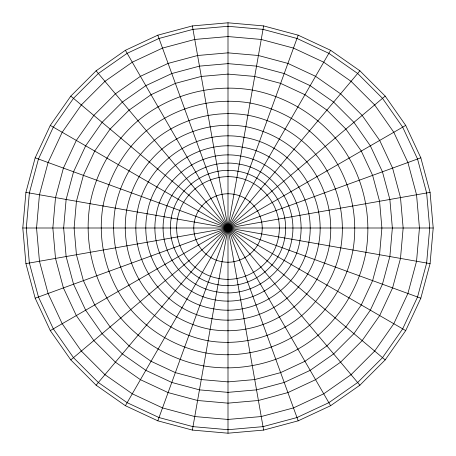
<?xml version="1.0" encoding="UTF-8"?>
<svg xmlns="http://www.w3.org/2000/svg" width="456" height="456" viewBox="0 0 456 456"><rect width="100%" height="100%" fill="white"/><g stroke="black" fill="none" stroke-linecap="round" stroke-linejoin="round"><path stroke-width="0.68" d="M22.8 228L25.918 192.369L35.175 157.816L50.291 125.4L70.805 96.102L96.102 70.805L125.4 50.291L157.816 35.175L192.369 25.918L228 22.8L263.631 25.918L298.184 35.175L330.6 50.291L359.898 70.805L385.195 96.102L405.709 125.4L420.825 157.816L430.082 192.369L433.2 228L430.082 263.631L420.825 298.184L405.709 330.6L385.195 359.898L359.898 385.195L330.6 405.709L298.184 420.825L263.631 430.082L228 433.2L192.369 430.082L157.816 420.825L125.4 405.709L96.102 385.195L70.805 359.898L50.291 330.6L35.175 298.184L25.918 263.631L22.8 228L433.2 228M192.369 430.082L263.631 25.918M157.816 420.825L298.184 35.175M125.4 405.709L330.6 50.291M96.102 385.195L359.898 70.805M70.805 359.898L385.195 96.102M50.291 330.6L405.709 125.4M35.175 298.184L420.825 157.816M25.918 263.631L430.082 192.369M25.918 192.369L430.082 263.631M35.175 157.816L420.825 298.184M50.291 125.4L405.709 330.6M70.805 96.102L385.195 359.898M96.102 70.805L359.898 385.195M125.4 50.291L330.6 405.709M157.816 35.175L298.184 420.825M192.369 25.918L263.631 430.082M228 22.8L228 433.2M29.361 192.974L26.294 228L29.361 263.026L38.458 296.987L53.318 328.85L73.484 357.652L98.348 382.516L127.15 402.682L159.013 417.542L192.974 426.639L228 429.706L263.026 426.639L296.987 417.542L328.85 402.682L357.652 382.516L382.516 357.652L402.682 328.85L417.542 296.987L426.639 263.026L429.706 228L426.639 192.974L417.542 159.013L402.682 127.15L382.516 98.348L357.652 73.484L328.85 53.318L296.987 38.458L263.026 29.361L228 26.294L192.974 29.361L159.013 38.458L127.15 53.318L98.348 73.484L73.484 98.348L53.318 127.15L38.458 159.013L29.361 192.974M39.455 194.752L36.548 228L39.455 261.248L48.091 293.482L62.198 323.726L81.339 351.063L104.937 374.661L132.274 393.802L162.518 407.909L194.752 416.545L228 419.452L261.248 416.545L293.482 407.909L323.726 393.802L351.063 374.661L374.661 351.063L393.802 323.726L407.909 293.482L416.545 261.248L419.452 228L416.545 194.752L407.909 162.518L393.802 132.274L374.661 104.937L351.063 81.339L323.726 62.198L293.482 48.091L261.248 39.455L228 36.548L194.752 39.455L162.518 48.091L132.274 62.198L104.937 81.339L81.339 104.937L62.198 132.274L48.091 162.518L39.455 194.752M55.512 197.585L52.85 228L55.512 258.415L63.412 287.907L76.317 315.575L93.828 340.586L115.414 362.172L140.425 379.683L168.093 392.587L197.585 400.488L228 403.15L258.415 400.488L287.907 392.587L315.575 379.683L340.586 362.172L362.172 340.586L379.683 315.575L392.587 287.907L400.488 258.415L403.15 228L400.488 197.585L392.587 168.093L379.683 140.425L362.172 115.414L340.586 93.828L315.575 76.317L287.907 63.412L258.415 55.512L228 52.85L197.585 55.512L168.093 63.412L140.425 76.317L115.414 93.828L93.828 115.414L76.317 140.425L63.412 168.093L55.512 197.585M66.137 199.46L63.64 228L66.137 256.54L73.553 284.213L85.66 310.183L102.093 333.649L122.35 353.907L145.817 370.34L171.787 382.447L199.46 389.863L228 392.359L256.54 389.863L284.213 382.447L310.183 370.34L333.649 353.907L353.907 333.649L370.34 310.183L382.447 284.213L389.863 256.54L392.359 228L389.863 199.46L382.447 171.787L370.34 145.817L353.907 122.35L333.649 102.093L310.183 85.66L284.213 73.553L256.54 66.137L228 63.64L199.46 66.137L171.787 73.553L145.817 85.66L122.35 102.093L102.093 122.35L85.66 145.817L73.553 171.787L66.137 199.46M76.437 201.273L74.1 228L76.437 254.727L83.38 280.639L94.717 304.95L110.107 326.923L129.076 345.893L151.05 361.283L175.36 372.62L201.273 379.563L228 381.9L254.727 379.563L280.639 372.62L304.95 361.283L326.923 345.893L345.893 326.923L361.283 304.95L372.62 280.639L379.563 254.727L381.9 228L379.563 201.273L372.62 175.36L361.283 151.05L345.893 129.076L326.923 110.107L304.95 94.717L280.639 83.38L254.727 76.437L228 74.1L201.273 76.437L175.36 83.38L151.05 94.717L129.076 110.107L110.107 129.076L94.717 151.05L83.38 175.36L76.437 201.273M90.071 203.678C83.305 244.228 94.58 286.294 120.709 318.026C142.044 342.809 171.547 359.847 203.678 365.929C244.228 372.695 286.294 361.42 318.026 335.291C342.809 313.956 359.847 284.453 365.929 252.322C372.695 211.772 361.42 169.706 335.291 137.974C313.956 113.191 284.453 96.153 252.322 90.071C211.772 83.305 169.706 94.58 137.974 120.709C113.191 142.044 96.153 171.547 90.071 203.678M103.01 205.964C96.843 242.512 107.16 281.01 130.775 309.578C150.109 332.036 176.848 347.472 205.964 352.99C242.512 359.157 281.01 348.84 309.578 325.225C332.036 305.89 347.472 279.152 352.99 250.036C359.157 213.488 348.84 174.99 325.225 146.422C305.89 123.964 279.152 108.528 250.036 103.01C213.488 96.843 174.99 107.16 146.422 130.775C123.964 150.109 108.528 176.848 103.01 205.964M115.225 208.113C109.662 241.093 118.97 275.829 140.277 301.61C157.725 321.873 181.847 335.798 208.113 340.774C241.093 346.338 275.829 337.03 301.61 315.723C321.873 298.275 335.798 274.153 340.774 247.887C346.338 214.907 337.03 180.171 315.723 154.39C298.275 134.127 274.153 120.202 247.887 115.225C214.907 109.662 180.171 118.97 154.39 140.277C134.127 157.725 120.202 181.847 115.225 208.113M126.671 210.136C121.672 239.765 130.034 270.972 149.18 294.137C164.855 312.343 186.532 324.854 210.136 329.329C239.765 334.328 270.972 325.966 294.137 306.82C312.343 291.145 324.854 269.467 329.329 245.864C334.328 216.235 325.966 185.028 306.82 161.863C291.145 143.657 269.467 131.146 245.864 126.671C216.235 121.672 185.028 130.034 161.863 149.18C143.657 164.855 131.146 186.532 126.671 210.136M137.319 212.011C128.073 260.61 163.18 310.747 212.011 318.681C260.61 327.927 310.747 292.82 318.681 243.988C327.927 195.39 292.82 145.253 243.988 137.319C195.39 128.073 145.253 163.18 137.319 212.011M147.134 213.739C138.761 256.848 170.373 301.992 213.739 308.866C256.848 317.239 301.992 285.627 308.866 242.261C317.239 199.152 285.627 154.008 242.261 147.134C199.152 138.761 154.008 170.373 147.134 213.739M156.083 215.317C148.639 253.656 176.751 293.801 215.317 299.917C253.656 307.361 293.801 279.249 299.917 240.682C307.361 202.344 279.249 162.199 240.682 156.083C202.344 148.639 162.199 176.751 156.083 215.317M164.137 216.737C157.531 250.777 182.491 286.431 216.737 291.863C250.777 298.469 286.431 273.509 291.863 239.263C298.469 205.223 273.509 169.569 239.263 164.137C205.223 157.531 169.569 182.491 164.137 216.737M171.279 217.996C165.408 248.235 187.581 279.898 217.996 284.721C248.235 290.592 279.898 268.419 284.721 238.003C290.592 207.765 268.419 176.101 238.003 171.279C207.765 165.408 176.101 187.581 171.279 217.996M177.481 219.091C172.248 246.023 191.999 274.227 219.091 278.519C246.023 283.752 274.227 264.001 278.519 236.909C283.752 209.977 264.001 181.773 236.909 177.481C209.977 172.248 181.773 191.999 177.481 219.091M194.319 222.061C190.836 240.016 203.997 258.814 222.061 261.681C240.016 265.164 258.814 252.003 261.681 233.939C265.164 215.984 252.003 197.186 233.939 194.319C215.984 190.836 197.186 203.997 194.319 222.061"/></g></svg>
